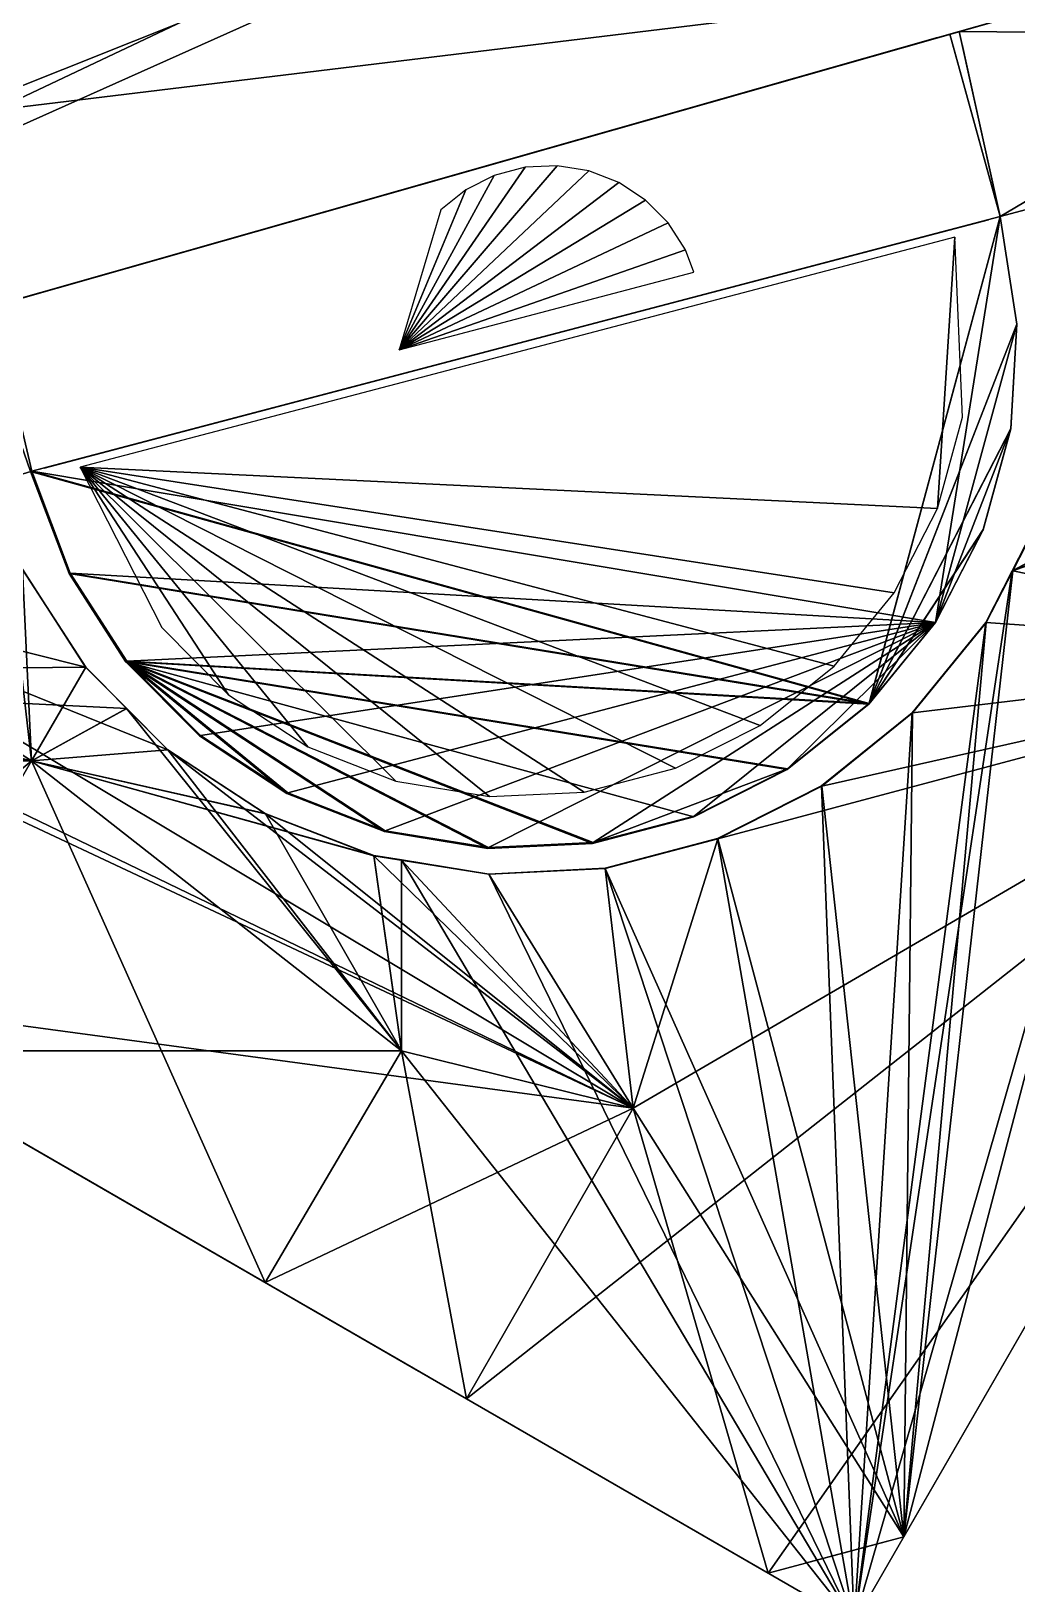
# Model space of a CAD drawing. Header units: metres. Extents: x -21.4 to 37.5, y -14.4 to 12.9.
# Drawn here: x 3.85 to 9.97, y -4.47 to 5.15 of the extents above; entities that cross this region are included whole.
import ezdxf

# ---------------------------------------------------------------- set-up
doc = ezdxf.new("R2010")
doc.units = ezdxf.units.M

msp = doc.modelspace()

# ---------------------------------------------------------------- linework, layer by layer
at = {"layer": 'BLOCK1_ELEVAT%CORRIDOR0', "color": 8}
for points in [[(13.95316, 3.94548), (10.93159, 2.16263), (9.94016, 1.80928)], [(13.95316, 3.94548), (9.94016, 1.80928), (10.10499, 2.1305)]]:
    msp.add_3dface(points, dxfattribs=at)
at = {"layer": 'BLOCK1_ELEVAT%CORRIDOR0', "color": 43}
for points in [[(9.94016, 1.80928, 3.35), (9.94016, 1.80928), (10.93159, 2.16263), (10.93159, 2.16263, 3.35)], [(10.10499, 2.1305, 3.35), (10.10499, 2.1305), (9.94016, 1.80928), (9.94016, 1.80928, 3.35)]]:
    msp.add_3dface(points, dxfattribs=at)
at = {"layer": 'BLOCK1_ELEVAT%CORRIDOR0', "color": 15}
msp.add_3dface([(10.10499, 2.1305, 3.35), (9.94125, 1.81139, 3.35), (10.93159, 2.16263, 3.35)], dxfattribs=at)
at = {"layer": 'BLOCK1_OFFICE4', "color": 15}
for points in [[(9.26386, -4.17664, 3.35), (12.42577, 1.29996, 3.35), (10.93159, 2.16263, 3.35)], [(9.26386, -4.17664, 3.35), (10.93159, 2.16263, 3.35), (9.94016, 1.80928, 3.35)], [(9.26386, -4.17664, 3.35), (9.94016, 1.80928, 3.35), (9.77533, 1.48805, 3.35)], [(9.26386, -4.17664, 3.35), (9.77533, 1.48805, 3.35), (9.31931, 0.92818, 3.35)], [(9.26386, -4.17664, 3.35), (9.31931, 0.92818, 3.35), (8.75684, 0.47536, 3.35)], [(9.26386, -4.17664, 3.35), (8.75684, 0.47536, 3.35), (8.11252, 0.14938, 3.35)], [(9.26386, -4.17664, 3.35), (8.11252, 0.14938, 3.35), (7.4145, -0.03552, 3.35)], [(9.26386, -4.17664, 3.35), (7.4145, -0.03552, 3.35), (7.41251, -0.03562, 3.35)], [(7.58632, -1.52071, 3.35), (9.26386, -4.17664, 3.35), (7.41251, -0.03562, 3.35)], [(7.58632, -1.52071, 3.35), (6.55324, -3.32056, 3.35), (8.42452, -4.40094, 3.35)], [(7.58632, -1.52071, 3.35), (8.42452, -4.40094, 3.35), (9.26386, -4.17664, 3.35)]]:
    msp.add_3dface(points, dxfattribs=at)
at = {"layer": 'BLOCK1_OFFICE4', "color": 43}
for points in [[(10.93159, 2.16263, 3.35), (10.93159, 2.16263), (9.94016, 1.80928), (9.94016, 1.80928, 3.35)], [(9.94016, 1.80928, 3.35), (9.94016, 1.80928), (9.77533, 1.48805), (9.77533, 1.48805, 3.35)], [(9.77533, 1.48805, 3.35), (9.77533, 1.48805), (9.31931, 0.92818), (9.31931, 0.92818, 3.35)], [(9.26386, -4.17664, 3.35), (9.26386, -4.17664), (12.42577, 1.29996), (12.42577, 1.29996, 3.35)], [(9.31931, 0.92818, 3.35), (9.31931, 0.92818), (8.75684, 0.47536), (8.75684, 0.47536, 3.35)], [(8.75684, 0.47536, 3.35), (8.75684, 0.47536), (8.11252, 0.14938), (8.11252, 0.14938, 3.35)], [(8.11252, 0.14938, 3.35), (8.11252, 0.14938), (7.4145, -0.03552), (7.4145, -0.03552, 3.35)], [(7.41251, -0.03562, 3.35), (7.41251, -0.03562), (7.58632, -1.52071), (7.58632, -1.52071, 3.35)], [(7.58632, -1.52071, 3.35), (7.58632, -1.52071), (6.55324, -3.32056), (6.55324, -3.32056, 3.35)], [(6.55324, -3.32056, 3.35), (6.55324, -3.32056), (8.42452, -4.40094), (8.42452, -4.40094, 3.35)], [(8.42452, -4.40094, 3.35), (8.42452, -4.40094), (9.26386, -4.17664), (9.26386, -4.17664, 3.35)]]:
    msp.add_3dface(points, dxfattribs=at)
at = {"layer": 'BLOCK1_OFFICE4', "color": 8}
for points in [[(12.42577, 1.29996), (9.94016, 1.80928), (10.93159, 2.16263)], [(12.42577, 1.29996), (9.77533, 1.48805), (9.94016, 1.80928)], [(12.42577, 1.29996), (9.31931, 0.92818), (9.77533, 1.48805)], [(12.42577, 1.29996), (8.42452, -4.40094), (6.55324, -3.32056)], [(12.42577, 1.29996), (6.55324, -3.32056), (7.58632, -1.52071)], [(12.42577, 1.29996), (7.58632, -1.52071), (8.11252, 0.14938)], [(12.42577, 1.29996), (8.11252, 0.14938), (8.75684, 0.47536)], [(12.42577, 1.29996), (9.26386, -4.17664), (8.42452, -4.40094)], [(12.42577, 1.29996), (8.75684, 0.47536), (9.31931, 0.92818)], [(7.58632, -1.52071), (7.4145, -0.03552), (8.11252, 0.14938)], [(7.58632, -1.52071), (7.41251, -0.03562), (7.4145, -0.03552)]]:
    msp.add_3dface(points, dxfattribs=at)
at = {"layer": 'BLOCK1_OFFICE4', "color": 143}
for points in [[(6.71606, -3.41456, 2.93343), (6.71606, -3.41456, 0.54343), (7.01917, -3.58956, 0.54343), (7.01917, -3.58956, 2.93343)], [(8.65369, -4.3397, 2.93113), (8.65369, -4.3397, 0.54113), (9.15606, -4.20545, 0.54113), (9.15606, -4.20545, 2.93113)]]:
    msp.add_3dface(points, dxfattribs=at)
at = {"layer": 'BLOCK1_OFFICE5%6', "color": 8}
for points in [[(2.17963, 1.71898), (3.80189, 1.81822), (4.19343, 1.21151)], [(7.58632, -1.52071), (2.37178, 0.99707), (2.17963, 1.71898)], [(4.70257, 0.69945), (7.58632, -1.52071), (2.17963, 1.71898)], [(4.19343, 1.21151), (4.70257, 0.69945), (2.17963, 1.71898)], [(7.58632, -1.52071), (3.01127, 0.62786), (2.37178, 0.99707)], [(4.70257, 0.69945), (5.30704, 0.30445), (7.58632, -1.52071)], [(7.58632, -1.52071), (2.16741, -0.7884), (3.01127, 0.62786)], [(5.30704, 0.30445), (5.98042, 0.04375), (7.58632, -1.52071)], [(5.98042, 0.04375), (6.6933, -0.07125), (7.58632, -1.52071)], [(6.6933, -0.07125), (7.41251, -0.03562), (7.58632, -1.52071)], [(7.58632, -1.52071), (6.55324, -3.32056), (2.16741, -0.7884)]]:
    msp.add_3dface(points, dxfattribs=at)
at = {"layer": 'BLOCK1_OFFICE5%6', "color": 15}
for points in [[(2.82042, -1.16541, 3.35), (3.85805, 0.63181, 3.35), (3.80189, 1.81822, 3.35)], [(3.85805, 0.63181, 3.35), (4.19343, 1.21151, 3.35), (3.80189, 1.81822, 3.35)], [(3.85805, 0.63181, 3.35), (4.44731, 0.95617, 3.35), (4.19343, 1.21151, 3.35)], [(4.70257, 0.69945, 3.35), (4.44731, 0.95617, 3.35), (3.85805, 0.63181, 3.35)], [(3.85805, 0.63181, 3.35), (5.30704, 0.30445, 3.35), (4.70257, 0.69945, 3.35)], [(3.85805, 0.63181, 3.35), (2.82042, -1.16541, 3.35), (5.30617, -2.60056, 3.35)], [(3.85805, 0.63181, 3.35), (5.30617, -2.60056, 3.35), (6.15069, -1.16541, 3.35)], [(3.85805, 0.63181, 3.35), (6.15069, -1.16541, 3.35), (5.98042, 0.04375, 3.35)], [(3.85805, 0.63181, 3.35), (5.98042, 0.04375, 3.35), (5.30704, 0.30445, 3.35)], [(6.15069, -1.16541, 3.35), (6.15069, 0.01628, 3.35), (5.98042, 0.04375, 3.35)], [(7.58632, -1.52071, 3.35), (6.6933, -0.07125, 3.35), (6.15069, 0.01628, 3.35)], [(6.15069, -1.16541, 3.35), (7.58632, -1.52071, 3.35), (6.15069, 0.01628, 3.35)], [(7.58632, -1.52071, 3.35), (7.41251, -0.03562, 3.35), (6.6933, -0.07125, 3.35)], [(6.15069, -1.16541, 3.35), (5.30617, -2.60056, 3.35), (6.55324, -3.32056, 3.35)], [(6.15069, -1.16541, 3.35), (6.55324, -3.32056, 3.35), (7.58632, -1.52071, 3.35)]]:
    msp.add_3dface(points, dxfattribs=at)
at = {"layer": 'BLOCK1_OFFICE5%6', "color": 43}
for points in [[(4.19343, 1.21151, 3.35), (4.19343, 1.21151), (3.80189, 1.81822), (3.80189, 1.81822, 3.35)], [(4.70257, 0.69945, 3.35), (4.70257, 0.69945), (4.19343, 1.21151), (4.19343, 1.21151, 3.35)], [(5.30704, 0.30445, 3.35), (5.30704, 0.30445), (4.70257, 0.69945), (4.70257, 0.69945, 3.35)], [(5.98042, 0.04375, 3.35), (5.98042, 0.04375), (5.30704, 0.30445), (5.30704, 0.30445, 3.35)], [(6.6933, -0.07125, 3.35), (6.6933, -0.07125), (5.98042, 0.04375), (5.98042, 0.04375, 3.35)], [(7.41251, -0.03562, 3.35), (7.41251, -0.03562), (6.6933, -0.07125), (6.6933, -0.07125, 3.35)], [(7.58632, -1.52071, 3.35), (7.58632, -1.52071), (7.41251, -0.03562), (7.41251, -0.03562, 3.35)], [(2.16741, -0.7884, 3.35), (2.16741, -0.7884), (6.55324, -3.32056), (6.55324, -3.32056, 3.35)], [(6.55324, -3.32056, 3.35), (6.55324, -3.32056), (7.58632, -1.52071), (7.58632, -1.52071, 3.35)]]:
    msp.add_3dface(points, dxfattribs=at)
at = {"layer": 'BLOCK1_OFFICE5%6', "color": 143}
for points in [[(4.11729, -1.91417, 1.01981), (4.11729, -1.91417, 0.53981), (6.25638, -3.14917, 0.53981), (6.25638, -3.14917, 1.01981)], [(4.11729, -1.91417, 2.92981), (4.11729, -1.91417, 2.00981), (6.25638, -3.14917, 2.00981), (6.25638, -3.14917, 2.92981)], [(4.11729, -1.91417, 1.92981), (4.11729, -1.91417, 1.09981), (4.78413, -2.29917, 1.09981), (4.78413, -2.29917, 1.92981)], [(4.82883, -2.32497, 1.92981), (4.82883, -2.32497, 1.09981), (5.49567, -2.70997, 1.09981), (5.49567, -2.70997, 1.92981)], [(5.58954, -2.76417, 1.92981), (5.58954, -2.76417, 1.09981), (6.25638, -3.14917, 1.09981), (6.25638, -3.14917, 1.92981)]]:
    msp.add_3dface(points, dxfattribs=at)
at = {"layer": 'BLOCK2_ELEVAT%CORRIDOR1', "color": 8}
for points in [[(13.95316, 3.94548, 3.35), (10.93159, 2.16263, 3.35), (9.94125, 1.81139, 3.35)], [(13.95316, 3.94548, 3.35), (9.94125, 1.81139, 3.35), (10.10499, 2.1305, 3.35)]]:
    msp.add_3dface(points, dxfattribs=at)
at = {"layer": 'BLOCK2_ELEVAT%CORRIDOR1', "color": 43}
for points in [[(9.93679, 1.80981, 8.7), (9.93679, 1.80981, 3.35), (10.93159, 2.16263, 3.35), (10.93159, 2.16263, 8.7)], [(10.10153, 2.13087, 8.7), (10.10153, 2.13087, 3.35), (9.93679, 1.80981, 3.35), (9.93679, 1.80981, 8.7)]]:
    msp.add_3dface(points, dxfattribs=at)
at = {"layer": 'BLOCK2_ELEVAT%CORRIDOR1', "color": 15}
msp.add_3dface([(10.10153, 2.13087, 8.7), (9.93679, 1.80981, 8.7), (10.93159, 2.16263, 8.7)], dxfattribs=at)
at = {"layer": 'BLOCK2_OFFICE11', "color": 15}
for points in [[(8.9569, -4.70831, 8.7), (12.42577, 1.29996, 8.7), (10.93159, 2.16263, 8.7)], [(8.9569, -4.70831, 8.7), (10.93159, 2.16263, 8.7), (9.93679, 1.80981, 8.7)], [(8.9569, -4.70831, 8.7), (9.93679, 1.80981, 8.7), (9.77206, 1.48876, 8.7)], [(8.9569, -4.70831, 8.7), (9.77206, 1.48876, 8.7), (9.31629, 0.92917, 8.7)], [(8.9569, -4.70831, 8.7), (9.31629, 0.92917, 8.7), (8.75414, 0.47657, 8.7)], [(8.9569, -4.70831, 8.7), (8.75414, 0.47657, 8.7), (8.11017, 0.15075, 8.7)], [(8.9569, -4.70831, 8.7), (8.11017, 0.15075, 8.7), (7.41253, -0.03407, 8.7)], [(8.9569, -4.70831, 8.7), (6.69171, -0.06981, 8.7), (6.15069, 0.01745, 8.7)], [(6.15069, -1.16541, 8.7), (8.9569, -4.70831, 8.7), (6.15069, 0.01745, 8.7)], [(8.9569, -4.70831, 8.7), (7.41253, -0.03407, 8.7), (6.69171, -0.06981, 8.7)], [(6.15069, -1.16541, 8.7), (5.30617, -2.60056, 8.7), (8.9569, -4.70831, 8.7)]]:
    msp.add_3dface(points, dxfattribs=at)
at = {"layer": 'BLOCK2_OFFICE11', "color": 43}
for points in [[(10.93159, 2.16263, 8.7), (10.93159, 2.16263, 3.35), (9.93679, 1.80981, 3.35), (9.93679, 1.80981, 8.7)], [(9.93679, 1.80981, 8.7), (9.93679, 1.80981, 3.35), (9.77206, 1.48876, 3.35), (9.77206, 1.48876, 8.7)], [(9.77206, 1.48876, 8.7), (9.77206, 1.48876, 3.35), (9.31629, 0.92917, 3.35), (9.31629, 0.92917, 8.7)], [(8.9569, -4.70831, 8.7), (8.9569, -4.70831, 3.35), (12.42577, 1.29996, 3.35), (12.42577, 1.29996, 8.7)], [(9.31629, 0.92917, 8.7), (9.31629, 0.92917, 3.35), (8.75414, 0.47657, 3.35), (8.75414, 0.47657, 8.7)], [(8.75414, 0.47657, 8.7), (8.75414, 0.47657, 3.35), (8.11017, 0.15075, 3.35), (8.11017, 0.15075, 8.7)], [(8.11017, 0.15075, 8.7), (8.11017, 0.15075, 3.35), (7.41253, -0.03407, 3.35), (7.41253, -0.03407, 8.7)], [(6.69171, -0.06981, 8.7), (6.69171, -0.06981, 3.35), (6.15069, 0.01745, 3.35), (6.15069, 0.01745, 8.7)], [(6.15069, 0.01745, 8.7), (6.15069, 0.01745, 3.35), (6.15069, -1.16541, 3.35), (6.15069, -1.16541, 8.7)], [(7.41253, -0.03407, 8.7), (7.41253, -0.03407, 3.35), (6.69171, -0.06981, 3.35), (6.69171, -0.06981, 8.7)], [(6.15069, -1.16541, 8.7), (6.15069, -1.16541, 3.35), (5.30617, -2.60056, 3.35), (5.30617, -2.60056, 8.7)], [(5.30617, -2.60056, 8.7), (5.30617, -2.60056, 3.35), (8.9569, -4.70831, 3.35), (8.9569, -4.70831, 8.7)]]:
    msp.add_3dface(points, dxfattribs=at)
at = {"layer": 'BLOCK2_OFFICE11', "color": 8}
for points in [[(12.42577, 1.29996, 3.35), (9.94016, 1.80928, 3.35), (10.93159, 2.16263, 3.35)], [(12.42577, 1.29996, 3.35), (9.77533, 1.48805, 3.35), (9.94016, 1.80928, 3.35)], [(12.42577, 1.29996, 3.35), (9.31931, 0.92818, 3.35), (9.77533, 1.48805, 3.35)], [(12.42577, 1.29996, 3.35), (8.42452, -4.40094, 3.35), (6.55324, -3.32056, 3.35)], [(12.42577, 1.29996, 3.35), (6.55324, -3.32056, 3.35), (7.58632, -1.52071, 3.35)], [(12.42577, 1.29996, 3.35), (7.58632, -1.52071, 3.35), (8.11252, 0.14938, 3.35)], [(12.42577, 1.29996, 3.35), (8.11252, 0.14938, 3.35), (8.75684, 0.47536, 3.35)], [(12.42577, 1.29996, 3.35), (9.26386, -4.17664, 3.35), (8.42452, -4.40094, 3.35)], [(12.42577, 1.29996, 3.35), (8.75684, 0.47536, 3.35), (9.31931, 0.92818, 3.35)], [(7.58632, -1.52071, 3.35), (7.4145, -0.03552, 3.35), (8.11252, 0.14938, 3.35)], [(7.58632, -1.52071, 3.35), (6.15069, -1.16541, 3.35), (6.15069, 0.01628, 3.35)], [(7.58632, -1.52071, 3.35), (6.15069, 0.01628, 3.35), (6.6933, -0.07125, 3.35)], [(7.58632, -1.52071, 3.35), (6.6933, -0.07125, 3.35), (7.41251, -0.03562, 3.35)], [(7.58632, -1.52071, 3.35), (7.41251, -0.03562, 3.35), (7.4145, -0.03552, 3.35)], [(7.58632, -1.52071, 3.35), (5.30617, -2.60056, 3.35), (6.15069, -1.16541, 3.35)], [(7.58632, -1.52071, 3.35), (6.55324, -3.32056, 3.35), (5.30617, -2.60056, 3.35)]]:
    msp.add_3dface(points, dxfattribs=at)
at = {"layer": 'BLOCK2_OFFICE11', "color": 45}
msp.add_3dface([(6.15069, -0.13113, 5.65), (6.15069, -0.13113, 3.45), (6.15069, -1.03113, 3.45), (6.15069, -1.03113, 5.65)], dxfattribs=at)
at = {"layer": 'BLOCK2_OFFICE11', "color": 143}
for points in [[(5.59997, -2.77019, 6.44415), (5.59997, -2.77019, 5.01415), (6.31877, -3.18519, 5.01415), (6.31877, -3.18519, 6.44415)], [(5.59997, -2.77019, 4.93415), (5.59997, -2.77019, 4.51415), (6.31877, -3.18519, 4.51415), (6.31877, -3.18519, 4.93415)]]:
    msp.add_3dface(points, dxfattribs=at)
at = {"layer": 'BLOCK2_OFFICE12', "color": 8}
for points in [[(3.85805, 0.63181, 3.35), (2.17963, 1.71898, 3.35), (3.68801, 2.11742, 3.35)], [(3.85805, 0.63181, 3.35), (3.68801, 2.11742, 3.35), (3.80189, 1.81822, 3.35)], [(3.80189, 1.81822, 3.35), (4.19343, 1.21151, 3.35), (3.85805, 0.63181, 3.35)], [(3.85805, 0.63181, 3.35), (2.37178, 0.99707, 3.35), (2.17963, 1.71898, 3.35)], [(4.19343, 1.21151, 3.35), (4.44731, 0.95617, 3.35), (3.85805, 0.63181, 3.35)], [(3.85805, 0.63181, 3.35), (3.01127, 0.62786, 3.35), (2.37178, 0.99707, 3.35)], [(3.85805, 0.63181, 3.35), (2.82042, -1.16541, 3.35), (2.16741, -0.7884, 3.35)], [(3.85805, 0.63181, 3.35), (2.16741, -0.7884, 3.35), (3.01127, 0.62786, 3.35)]]:
    msp.add_3dface(points, dxfattribs=at)
at = {"layer": 'BLOCK2_OFFICE12', "color": 15}
for points in [[(4.19313, 1.21219, 8.7), (3.80177, 1.81858, 8.7), (0.1017, 1.1701, 8.7)], [(0.1017, 1.1701, 8.7), (4.44757, 0.95631, 8.7), (4.19313, 1.21219, 8.7)], [(0.1017, 1.1701, 8.7), (2.82042, -1.16541, 8.7), (3.85805, 0.63181, 8.7)], [(0.1017, 1.1701, 8.7), (3.85805, 0.63181, 8.7), (4.44757, 0.95631, 8.7)]]:
    msp.add_3dface(points, dxfattribs=at)
at = {"layer": 'BLOCK2_OFFICE12', "color": 43}
for points in [[(4.19313, 1.21219, 8.7), (4.19313, 1.21219, 3.35), (3.80177, 1.81858, 3.35), (3.80177, 1.81858, 8.7)], [(4.44757, 0.95631, 8.7), (4.44757, 0.95631, 3.35), (4.19313, 1.21219, 3.35), (4.19313, 1.21219, 8.7)], [(3.85805, 0.63181, 8.7), (3.85805, 0.63181, 3.35), (4.44757, 0.95631, 3.35), (4.44757, 0.95631, 8.7)], [(2.82042, -1.16541, 8.7), (2.82042, -1.16541, 3.35), (3.85805, 0.63181, 3.35), (3.85805, 0.63181, 8.7)]]:
    msp.add_3dface(points, dxfattribs=at)
at = {"layer": 'BLOCK2_OFFICE12', "color": 45}
msp.add_3dface([(3.8598, 0.63278, 5.648), (3.8598, 0.63278, 3.452), (4.32296, 0.88772, 3.452), (4.32296, 0.88772, 5.648)], dxfattribs=at)
at = {"layer": 'BLOCK2_OFFICE13', "color": 43}
for points in [[(4.44757, 0.95631, 8.7), (4.44757, 0.95631, 3.35), (3.85805, 0.63181, 3.35), (3.85805, 0.63181, 8.7)], [(4.70201, 0.70043, 8.7), (4.70201, 0.70043, 3.35), (4.44757, 0.95631, 3.35), (4.44757, 0.95631, 8.7)], [(5.30617, 0.30565, 8.7), (5.30617, 0.30565, 3.35), (4.70201, 0.70043, 3.35), (4.70201, 0.70043, 8.7)], [(3.85805, 0.63181, 8.7), (3.85805, 0.63181, 3.35), (2.82042, -1.16541, 3.35), (2.82042, -1.16541, 8.7)], [(5.97921, 0.04511, 8.7), (5.97921, 0.04511, 3.35), (5.30617, 0.30565, 3.35), (5.30617, 0.30565, 8.7)], [(6.15069, 0.01745, 8.7), (6.15069, 0.01745, 3.35), (5.97921, 0.04511, 3.35), (5.97921, 0.04511, 8.7)], [(6.15069, -1.16541, 8.7), (6.15069, -1.16541, 3.35), (6.15069, 0.01745, 3.35), (6.15069, 0.01745, 8.7)], [(2.82042, -1.16541, 8.7), (2.82042, -1.16541, 3.35), (5.30617, -2.60056, 3.35), (5.30617, -2.60056, 8.7)], [(5.30617, -2.60056, 8.7), (5.30617, -2.60056, 3.35), (6.15069, -1.16541, 3.35), (6.15069, -1.16541, 8.7)]]:
    msp.add_3dface(points, dxfattribs=at)
at = {"layer": 'BLOCK2_OFFICE13', "color": 15}
for points in [[(4.70201, 0.70043, 8.7), (4.44757, 0.95631, 8.7), (3.85805, 0.63181, 8.7)], [(3.85805, 0.63181, 8.7), (5.30617, 0.30565, 8.7), (4.70201, 0.70043, 8.7)], [(3.85805, 0.63181, 8.7), (2.82042, -1.16541, 8.7), (5.30617, -2.60056, 8.7)], [(3.85805, 0.63181, 8.7), (5.30617, -2.60056, 8.7), (6.15069, -1.16541, 8.7)], [(3.85805, 0.63181, 8.7), (6.15069, -1.16541, 8.7), (5.97921, 0.04511, 8.7)], [(3.85805, 0.63181, 8.7), (5.97921, 0.04511, 8.7), (5.30617, 0.30565, 8.7)], [(6.15069, -1.16541, 8.7), (6.15069, 0.01745, 8.7), (5.97921, 0.04511, 8.7)]]:
    msp.add_3dface(points, dxfattribs=at)
at = {"layer": 'BLOCK2_OFFICE13', "color": 8}
for points in [[(6.15069, -1.16541, 3.35), (3.85805, 0.63181, 3.35), (4.44731, 0.95617, 3.35)], [(6.15069, -1.16541, 3.35), (4.44731, 0.95617, 3.35), (4.70257, 0.69945, 3.35)], [(6.15069, -1.16541, 3.35), (4.70257, 0.69945, 3.35), (5.30704, 0.30445, 3.35)], [(6.15069, -1.16541, 3.35), (2.82042, -1.16541, 3.35), (3.85805, 0.63181, 3.35)], [(6.15069, -1.16541, 3.35), (5.30704, 0.30445, 3.35), (5.98042, 0.04375, 3.35)], [(6.15069, -1.16541, 3.35), (5.98042, 0.04375, 3.35), (6.15069, 0.01628, 3.35)], [(6.15069, -1.16541, 3.35), (5.30617, -2.60056, 3.35), (2.82042, -1.16541, 3.35)]]:
    msp.add_3dface(points, dxfattribs=at)
at = {"layer": 'BLOCK2_OFFICE13', "color": 45}
for points in [[(4.32296, 0.88772, 5.648), (4.32296, 0.88772, 3.452), (3.8598, 0.63278, 3.452), (3.8598, 0.63278, 5.648)], [(6.15069, -1.03113, 5.65), (6.15069, -1.03113, 3.45), (6.15069, -0.13113, 3.45), (6.15069, -0.13113, 5.65)]]:
    msp.add_3dface(points, dxfattribs=at)
at = {"layer": 'BLOCK2_OFFICE13', "color": 143}
for points in [[(4.02994, -1.86373, 4.93415), (4.02994, -1.86373, 4.51415), (4.74874, -2.27873, 4.51415), (4.74874, -2.27873, 4.93415)], [(4.02994, -1.86373, 6.44415), (4.02994, -1.86373, 5.01415), (4.74874, -2.27873, 5.01415), (4.74874, -2.27873, 6.44415)]]:
    msp.add_3dface(points, dxfattribs=at)
at = {"layer": 'Building Shading', "color": 195}
for points in [[(5.57336, -6.27666), (3.72336, -9.48095), (-7.43538, -3.03845), (-5.55507, 0.14834)], [(-5.55507, 0.14834), (-7.43538, -3.03845), (3.72336, -9.48095), (5.57336, -6.27666)], [(-5.55507, 0.14834, 2.33361), (-7.43538, -3.03845, 2.33361), (3.72336, -9.48095, 2.33361), (5.57336, -6.27666, 2.33361)], [(5.57336, -6.27666, 2.33361), (3.72336, -9.48095, 2.33361), (-7.43538, -3.03845, 2.33361), (-5.55507, 0.14834, 2.33361)], [(5.57336, -6.27666, 2.33361), (5.57336, -6.27666), (-5.55507, 0.14834), (-5.55507, 0.14834, 2.33361)], [(-5.55507, 0.14834, 2.33361), (-5.55507, 0.14834), (5.57336, -6.27666), (5.57336, -6.27666, 2.33361)], [(-6.06551, -0.71677, 7.25), (-7.43538, -3.03845, 7.25), (3.72336, -9.48095, 7.25), (5.07486, -7.14009, 7.25)], [(5.07486, -7.14009, 7.25), (3.72336, -9.48095, 7.25), (-7.43538, -3.03845, 7.25), (-6.06551, -0.71677, 7.25)], [(5.07486, -7.14009, 2.33361), (3.72336, -9.48095, 2.33361), (-7.43538, -3.03845, 2.33361), (-6.06551, -0.71677, 2.33361)], [(-6.06551, -0.71677, 2.33361), (-7.43538, -3.03845, 2.33361), (3.72336, -9.48095, 2.33361), (5.07486, -7.14009, 2.33361)], [(5.07486, -7.14009, 7.25), (5.07486, -7.14009, 2.33361), (-6.06551, -0.71677, 2.33361), (-6.06551, -0.71677, 7.25)], [(-6.06551, -0.71677, 7.25), (-6.06551, -0.71677, 2.33361), (5.07486, -7.14009, 2.33361), (5.07486, -7.14009, 7.25)]]:
    msp.add_3dface(points, dxfattribs=at)
at = {"layer": 'FIRSTFLOOR_ZONE1', "color": 8}
for points in [[(8.84089, 6.82748, 3.35), (-2.77448, 1.63195, 3.35), (-3.35024, 1.96437, 3.35)], [(8.84089, 6.82748, 3.35), (-3.35024, 1.96437, 3.35), (-2.19871, 3.95888, 3.35)], [(8.84089, 6.82748, 3.35), (11.0756, 5.56796, 3.35), (-2.77448, 1.63195, 3.35)], [(8.84089, 6.82748, 3.35), (-2.19871, 3.95888, 3.35), (7.48981, 6.49126, 3.35)]]:
    msp.add_3dface(points, dxfattribs=at)
at = {"layer": 'FIRSTFLOOR_ZONE1', "color": 15}
for points in [[(-2.77448, 1.63195, 7.35), (11.0756, 5.56796, 7.35), (8.84089, 6.82748, 7.35)], [(-2.77448, 1.63195, 7.35), (8.84089, 6.82748, 7.35), (7.48973, 6.49124, 7.35)], [(-2.19871, 3.95888, 7.35), (-2.77448, 1.63195, 7.35), (7.48973, 6.49124, 7.35)]]:
    msp.add_3dface(points, dxfattribs=at)
at = {"layer": 'FIRSTFLOOR_ZONE1', "color": 143}
for points in [[(8.84061, 6.82535, 3.35), (11.07044, 5.56857, 3.35), (-2.1974, 3.95715, 3.35)], [(-2.1974, 3.95715, 3.35), (11.07044, 5.56857, 3.35), (-2.77421, 1.6341, 3.35)], [(3.58464, 3.43912, 7.347), (3.58464, 3.43912, 3.453), (9.52862, 5.12833, 3.453), (9.52862, 5.12833, 7.347)]]:
    msp.add_3dface(points, dxfattribs=at)
at = {"layer": 'FIRSTFLOOR_ZONE1', "color": 43}
for points in [[(7.48973, 6.49124, 7.35), (7.48973, 6.49124, 3.35), (-2.19871, 3.95888, 3.35), (-2.19871, 3.95888, 7.35)], [(9.60801, 5.15089, 7.35), (9.60801, 5.15089, 3.35), (11.0756, 5.56796, 3.35), (11.0756, 5.56796, 7.35)], [(3.50524, 3.41656, 7.35), (3.50524, 3.41656, 3.35), (9.60801, 5.15089, 3.35), (9.60801, 5.15089, 7.35)]]:
    msp.add_3dface(points, dxfattribs=at)
at = {"layer": 'FIRSTFLOOR_ZONE3', "color": 8}
for points in [[(13.75063, 6.30573, 3.35), (9.86254, 4.00332, 3.35), (9.60801, 5.15089, 3.35)], [(13.75063, 6.30573, 3.35), (9.60801, 5.15089, 3.35), (11.0756, 5.56796, 3.35)], [(13.75063, 6.30573, 3.35), (14.02596, 5.11157, 3.35), (9.86254, 4.00332, 3.35)]]:
    msp.add_3dface(points, dxfattribs=at)
at = {"layer": 'FIRSTFLOOR_ZONE3', "color": 43}
for points in [[(11.0756, 5.56796, 7.35), (11.0756, 5.56796, 3.35), (9.60801, 5.15089, 3.35), (9.60801, 5.15089, 7.35)], [(9.60801, 5.15089, 7.35), (9.60801, 5.15089, 3.35), (9.86254, 4.00332, 3.35), (9.86254, 4.00332, 7.35)], [(9.86254, 4.00332, 7.35), (9.86254, 4.00332, 3.35), (14.02596, 5.11157, 3.35), (14.02596, 5.11157, 7.35)]]:
    msp.add_3dface(points, dxfattribs=at)
at = {"layer": 'FIRSTFLOOR_ZONE3', "color": 15}
for points in [[(9.60801, 5.15089, 7.35), (14.02596, 5.11157, 7.35), (11.0756, 5.56796, 7.35)], [(9.60801, 5.15089, 7.35), (9.86254, 4.00332, 7.35), (14.02596, 5.11157, 7.35)]]:
    msp.add_3dface(points, dxfattribs=at)
at = {"layer": 'FIRSTFLOOR_ZONE3', "color": 143}
msp.add_3dface([(9.62588, 5.07032, 7.347), (9.62588, 5.07032, 3.453), (9.84626, 4.0767, 3.453), (9.84626, 4.0767, 7.347)], dxfattribs=at)
at = {"layer": 'FIRSTFLOOR_ZONE4', "color": 43}
for points in [[(9.60801, 5.15089, 7.35), (9.60801, 5.15089, 3.35), (3.50524, 3.41656, 3.35), (3.50524, 3.41656, 7.35)], [(9.86254, 4.00332, 7.35), (9.86254, 4.00332, 3.35), (9.60801, 5.15089, 3.35), (9.60801, 5.15089, 7.35)], [(3.85133, 2.42455, 7.35), (3.85133, 2.42455, 3.35), (9.86254, 4.00332, 3.35), (9.86254, 4.00332, 7.35)]]:
    msp.add_3dface(points, dxfattribs=at)
at = {"layer": 'FIRSTFLOOR_ZONE4', "color": 15}
msp.add_3dface([(3.50524, 3.41656, 7.35), (3.85133, 2.42455, 7.35), (9.86254, 4.00332, 7.35), (9.60801, 5.15089, 7.35)], dxfattribs=at)
at = {"layer": 'FIRSTFLOOR_ZONE4', "color": 143}
for points in [[(9.52862, 5.12833, 7.347), (9.52862, 5.12833, 3.453), (3.58464, 3.43912, 3.453), (3.58464, 3.43912, 7.347)], [(9.84626, 4.0767, 7.347), (9.84626, 4.0767, 3.453), (9.62588, 5.07032, 3.453), (9.62588, 5.07032, 7.347)], [(7.11676, 4.31853, 7.35), (6.13616, 3.17881, 7.35), (7.31271, 4.2865, 7.35)], [(6.91844, 4.30913, 7.35), (6.13616, 3.17881, 7.35), (7.11676, 4.31853, 7.35)], [(6.7264, 4.25869, 7.35), (6.13616, 3.17881, 7.35), (6.91844, 4.30913, 7.35)], [(7.31271, 4.2865, 7.35), (6.13616, 3.17881, 7.35), (7.49771, 4.21443, 7.35)], [(6.54905, 4.16943, 7.35), (6.13616, 3.17881, 7.35), (6.7264, 4.25869, 7.35)], [(7.49771, 4.21443, 7.35), (6.13616, 3.17881, 7.35), (7.66369, 4.10547, 7.35)], [(6.39414, 4.04525, 7.35), (6.13616, 3.17881, 7.35), (6.54905, 4.16943, 7.35)], [(7.66369, 4.10547, 7.35), (6.13616, 3.17881, 7.35), (7.80338, 3.96438, 7.35)], [(3.92126, 2.44292, 7.347), (3.92126, 2.44292, 3.453), (9.78984, 3.98423, 3.453), (9.78984, 3.98423, 7.347)], [(7.80338, 3.96438, 7.35), (6.13616, 3.17881, 7.35), (7.91069, 3.79733, 7.35)], [(7.91069, 3.79733, 7.35), (6.13616, 3.17881, 7.35), (7.96314, 3.65865, 7.35)]]:
    msp.add_3dface(points, dxfattribs=at)
at = {"layer": 'FIRSTFLOOR_ZONE4', "color": 8}
for points in [[(9.54942, 5.13424, 3.35), (9.86254, 4.00332, 3.35), (3.8588, 2.42651, 3.35), (3.61797, 3.4486, 3.35)], [(3.61797, 3.4486, 3.35), (3.8588, 2.42651, 3.35), (3.85133, 2.42455, 3.35), (3.50524, 3.41656, 3.35)]]:
    msp.add_3dface(points, dxfattribs=at)
at = {"layer": 'FIRSTFLOOR_ZONE5', "color": 43}
for points in [[(9.86254, 4.00332, 7.35), (9.86253, 4.00332, 3.35), (3.85133, 2.42455, 3.35), (3.85133, 2.42455, 7.35)], [(9.96481, 3.33696, 7.35), (9.96481, 3.33696, 3.35), (9.86253, 4.00332, 3.35), (9.86254, 4.00332, 7.35)], [(9.92773, 2.68893, 7.35), (9.92773, 2.68893, 3.35), (9.96481, 3.33696, 3.35), (9.96481, 3.33696, 7.35)], [(9.75674, 2.06277, 7.35), (9.75674, 2.06277, 3.35), (9.92773, 2.68893, 3.35), (9.92773, 2.68893, 7.35)], [(3.85133, 2.42455, 7.35), (3.85133, 2.42455, 3.35), (4.09029, 1.79301, 3.35), (4.09029, 1.79301, 7.35)], [(9.45929, 1.48584, 7.35), (9.45929, 1.48584, 3.35), (9.75674, 2.06277, 3.35), (9.75674, 2.06277, 7.35)], [(4.09029, 1.79301, 7.35), (4.09029, 1.79301, 3.35), (4.4412, 1.24695, 3.35), (4.4412, 1.24695, 7.35)], [(9.04839, 0.98336, 7.35), (9.04839, 0.98336, 3.35), (9.45929, 1.48584, 3.35), (9.45929, 1.48584, 7.35)], [(4.4412, 1.24695, 7.35), (4.4412, 1.24695, 3.35), (4.89797, 0.78578, 3.35), (4.89797, 0.78578, 7.35)], [(8.542, 0.5773, 7.35), (8.542, 0.5773, 3.35), (9.04839, 0.98336, 3.35), (9.04839, 0.98336, 7.35)], [(4.89797, 0.78578, 7.35), (4.89797, 0.78578, 3.35), (5.44065, 0.42965, 3.35), (5.44065, 0.42965, 7.35)], [(7.96225, 0.28539, 7.35), (7.96225, 0.28539, 3.35), (8.542, 0.5773, 3.35), (8.542, 0.5773, 7.35)], [(5.44065, 0.42965, 7.35), (5.44065, 0.42965, 3.35), (6.04551, 0.19414, 3.35), (6.04551, 0.19414, 7.35)], [(6.04551, 0.19414, 7.35), (6.04551, 0.19414, 3.35), (6.68611, 0.08953, 3.35), (6.68611, 0.08953, 7.35)], [(7.33447, 0.12039, 7.35), (7.33447, 0.12039, 3.35), (7.96225, 0.28539, 3.35), (7.96225, 0.28539, 7.35)], [(6.68611, 0.08953, 7.35), (6.68611, 0.08953, 3.35), (7.33447, 0.12039, 3.35), (7.33447, 0.12039, 7.35)]]:
    msp.add_3dface(points, dxfattribs=at)
at = {"layer": 'FIRSTFLOOR_ZONE5', "color": 15}
for points in [[(9.04839, 0.98336, 7.35), (9.86254, 4.00332, 7.35), (3.85133, 2.42455, 7.35)], [(9.04839, 0.98336, 7.35), (9.96481, 3.33696, 7.35), (9.86254, 4.00332, 7.35)], [(9.04839, 0.98336, 7.35), (9.92773, 2.68893, 7.35), (9.96481, 3.33696, 7.35)], [(9.04839, 0.98336, 7.35), (9.75674, 2.06277, 7.35), (9.92773, 2.68893, 7.35)], [(9.04839, 0.98336, 7.35), (3.85133, 2.42455, 7.35), (4.09029, 1.79301, 7.35)], [(9.04839, 0.98336, 7.35), (9.45929, 1.48584, 7.35), (9.75674, 2.06277, 7.35)], [(4.4412, 1.24695, 7.35), (9.04839, 0.98336, 7.35), (4.09029, 1.79301, 7.35)], [(4.4412, 1.24695, 7.35), (4.89797, 0.78578, 7.35), (5.44065, 0.42965, 7.35)], [(4.4412, 1.24695, 7.35), (5.44065, 0.42965, 7.35), (6.04551, 0.19414, 7.35)], [(4.4412, 1.24695, 7.35), (6.04551, 0.19414, 7.35), (6.68611, 0.08953, 7.35)], [(4.4412, 1.24695, 7.35), (6.68611, 0.08953, 7.35), (7.33447, 0.12039, 7.35)], [(4.4412, 1.24695, 7.35), (7.33447, 0.12039, 7.35), (7.96225, 0.28539, 7.35)], [(4.4412, 1.24695, 7.35), (7.96225, 0.28539, 7.35), (8.542, 0.5773, 7.35)], [(4.4412, 1.24695, 7.35), (8.542, 0.5773, 7.35), (9.04839, 0.98336, 7.35)]]:
    msp.add_3dface(points, dxfattribs=at)
at = {"layer": 'FIRSTFLOOR_ZONE5', "color": 8}
for points in [[(9.46013, 1.48887, 3.35), (3.85899, 2.42567, 3.35), (9.86253, 4.00332, 3.35)], [(9.46013, 1.48887, 3.35), (9.86253, 4.00332, 3.35), (9.96475, 3.33734, 3.35)], [(9.46013, 1.48887, 3.35), (9.96475, 3.33734, 3.35), (9.92782, 2.69049, 3.35)], [(9.46013, 1.48887, 3.35), (9.92782, 2.69049, 3.35), (9.75713, 2.06513, 3.35)], [(9.46013, 1.48887, 3.35), (4.09775, 1.79493, 3.35), (3.85899, 2.42567, 3.35)], [(9.46013, 1.48887, 3.35), (4.4483, 1.24959, 3.35), (4.09775, 1.79493, 3.35)], [(9.46013, 1.48887, 3.35), (4.90457, 0.78905, 3.35), (4.4483, 1.24959, 3.35)], [(9.46013, 1.48887, 3.35), (5.44662, 0.43344, 3.35), (4.90457, 0.78905, 3.35)], [(9.46013, 1.48887, 3.35), (6.05077, 0.19831, 3.35), (5.44662, 0.43344, 3.35)], [(9.46013, 1.48887, 3.35), (6.69059, 0.09391, 3.35), (6.05077, 0.19831, 3.35)], [(9.46013, 1.48887, 3.35), (7.33814, 0.12483, 3.35), (6.69059, 0.09391, 3.35)], [(9.46013, 1.48887, 3.35), (7.96512, 0.2897, 3.35), (7.33814, 0.12483, 3.35)], [(9.46013, 1.48887, 3.35), (8.54411, 0.58133, 3.35), (7.96512, 0.2897, 3.35)], [(9.46013, 1.48887, 3.35), (9.04981, 0.98696, 3.35), (8.54411, 0.58133, 3.35)]]:
    msp.add_3dface(points, dxfattribs=at)
at = {"layer": 'FIRSTFLOOR_ZONE5', "color": 143}
for points in [[(9.78984, 3.98423, 7.347), (9.78984, 3.98423, 3.453), (3.92126, 2.44292, 3.453), (3.92126, 2.44292, 7.347)], [(9.58093, 3.8756, 7.35), (4.15935, 2.45169, 7.35), (9.47358, 2.19457, 7.35)], [(9.58093, 3.8756, 7.35), (9.47358, 2.19457, 7.35), (9.62833, 2.76088, 7.35)], [(9.47358, 2.19457, 7.35), (4.15935, 2.45169, 7.35), (9.20446, 1.67282, 7.35)], [(9.20446, 1.67282, 7.35), (4.15935, 2.45169, 7.35), (8.83274, 1.21842, 7.35)], [(8.83274, 1.21842, 7.35), (4.15935, 2.45169, 7.35), (8.37468, 0.85123, 7.35)], [(8.37468, 0.85123, 7.35), (4.15935, 2.45169, 7.35), (7.85028, 0.58731, 7.35)], [(7.85028, 0.58731, 7.35), (4.15935, 2.45169, 7.35), (7.28246, 0.43818, 7.35)], [(7.28246, 0.43818, 7.35), (4.15935, 2.45169, 7.35), (6.69605, 0.41036, 7.35)], [(4.15935, 2.45169, 7.35), (6.11667, 0.50507, 7.35), (6.69605, 0.41036, 7.35)], [(4.15935, 2.45169, 7.35), (5.56964, 0.71818, 7.35), (6.11667, 0.50507, 7.35)], [(4.15935, 2.45169, 7.35), (5.07888, 1.04036, 7.35), (5.56964, 0.71818, 7.35)], [(4.15935, 2.45169, 7.35), (4.66582, 1.45754, 7.35), (5.07888, 1.04036, 7.35)]]:
    msp.add_3dface(points, dxfattribs=at)
at = {"layer": 'GROUNDFLOOR_ZONE1', "color": 8}
for points in [[(8.84089, 6.82748), (-2.77448, 1.63195), (-3.35024, 1.96437)], [(8.84089, 6.82748), (-3.35024, 1.96437), (-2.19871, 3.95888)], [(8.84089, 6.82748), (11.0756, 5.56796), (-2.77448, 1.63195)], [(8.84089, 6.82748), (-2.19871, 3.95888), (7.48981, 6.49126)]]:
    msp.add_3dface(points, dxfattribs=at)
at = {"layer": 'GROUNDFLOOR_ZONE1', "color": 15}
for points in [[(-2.77448, 1.63195, 3.35), (11.0756, 5.56796, 3.35), (8.84089, 6.82748, 3.35)], [(-2.77448, 1.63195, 3.35), (8.84089, 6.82748, 3.35), (7.48981, 6.49126, 3.35)], [(-2.19871, 3.95888, 3.35), (-2.77448, 1.63195, 3.35), (7.48981, 6.49126, 3.35)]]:
    msp.add_3dface(points, dxfattribs=at)
at = {"layer": 'GROUNDFLOOR_ZONE1', "color": 143}
for points in [[(8.84061, 6.82535, 3.35), (-2.1974, 3.95715, 3.35), (11.07044, 5.56857, 3.35)], [(-2.1974, 3.95715, 3.35), (-2.77421, 1.6341, 3.35), (11.07044, 5.56857, 3.35)], [(3.68979, 3.46901, 3.347), (3.68979, 3.46901, 0.103), (9.4739, 5.11278, 0.103), (9.4739, 5.11278, 3.347)]]:
    msp.add_3dface(points, dxfattribs=at)
at = {"layer": 'GROUNDFLOOR_ZONE1', "color": 43}
for points in [[(7.48981, 6.49126, 3.35), (7.48981, 6.49126), (-2.19871, 3.95888), (-2.19871, 3.95888, 3.35)], [(9.54942, 5.13424, 3.35), (9.54942, 5.13424), (11.0756, 5.56796), (11.0756, 5.56796, 3.35)], [(3.61797, 3.4486, 3.35), (3.61797, 3.4486), (9.54942, 5.13424), (9.54942, 5.13424, 3.35)]]:
    msp.add_3dface(points, dxfattribs=at)
at = {"layer": 'GROUNDFLOOR_ZONE2', "color": 8}
msp.add_3dface([(3.61797, 3.4486), (3.85899, 2.42567), (-1.35343, 0.8115), (-2.77448, 1.63195)], dxfattribs=at)
at = {"layer": 'GROUNDFLOOR_ZONE2', "color": 15}
msp.add_3dface([(3.50524, 3.41656, 3.35), (3.85133, 2.42455, 3.35), (3.8588, 2.42651, 3.35), (3.61797, 3.4486, 3.35)], dxfattribs=at)
at = {"layer": 'GROUNDFLOOR_ZONE2', "color": 43}
for points in [[(3.85899, 2.42567, 3.35), (3.85899, 2.42567), (3.61797, 3.4486), (3.61797, 3.4486, 3.35)], [(-1.35343, 0.8115, 3.35), (-1.35343, 0.8115), (3.85899, 2.42567), (3.85899, 2.42567, 3.35)]]:
    msp.add_3dface(points, dxfattribs=at)
at = {"layer": 'GROUNDFLOOR_ZONE3', "color": 8}
for points in [[(13.75063, 6.30573), (9.86253, 4.00332), (9.54942, 5.13424)], [(13.75063, 6.30573), (9.54942, 5.13424), (11.0756, 5.56796)], [(13.75063, 6.30573), (14.02596, 5.11157), (9.86253, 4.00332)]]:
    msp.add_3dface(points, dxfattribs=at)
at = {"layer": 'GROUNDFLOOR_ZONE3', "color": 43}
for points in [[(11.0756, 5.56796, 3.35), (11.0756, 5.56796), (9.54942, 5.13424), (9.54942, 5.13424, 3.35)], [(9.54942, 5.13424, 3.35), (9.54942, 5.13424), (9.86253, 4.00332), (9.86254, 4.00332, 3.35)], [(9.86254, 4.00332, 3.35), (9.86253, 4.00332), (14.02596, 5.11157), (14.02596, 5.11157, 3.35)]]:
    msp.add_3dface(points, dxfattribs=at)
at = {"layer": 'GROUNDFLOOR_ZONE3', "color": 15}
for points in [[(9.60801, 5.15089, 3.35), (14.02596, 5.11157, 3.35), (11.0756, 5.56796, 3.35)], [(9.60801, 5.15089, 3.35), (9.86254, 4.00332, 3.35), (14.02596, 5.11157, 3.35)]]:
    msp.add_3dface(points, dxfattribs=at)
at = {"layer": 'GROUNDFLOOR_ZONE3', "color": 143}
msp.add_3dface([(9.57037, 5.05857, 3.347), (9.57037, 5.05857, 0.103), (9.84146, 4.07945, 0.103), (9.84146, 4.07945, 3.347)], dxfattribs=at)
at = {"layer": 'GROUNDFLOOR_ZONE4', "color": 43}
for points in [[(9.54942, 5.13424, 3.35), (9.54942, 5.13424), (3.61797, 3.4486), (3.61797, 3.4486, 3.35)], [(9.86253, 4.00332, 3.35), (9.86253, 4.00332), (9.54942, 5.13424), (9.54942, 5.13424, 3.35)], [(3.85899, 2.42567, 3.35), (3.85899, 2.42567), (9.86253, 4.00332), (9.86253, 4.00332, 3.35)], [(3.61797, 3.4486, 3.35), (3.61797, 3.4486), (3.85899, 2.42567), (3.85899, 2.42567, 3.35)]]:
    msp.add_3dface(points, dxfattribs=at)
at = {"layer": 'GROUNDFLOOR_ZONE4', "color": 8}
msp.add_3dface([(9.54942, 5.13424), (9.86253, 4.00332), (3.85899, 2.42567), (3.61797, 3.4486)], dxfattribs=at)
at = {"layer": 'GROUNDFLOOR_ZONE4', "color": 15}
msp.add_3dface([(3.61797, 3.4486, 3.35), (3.8588, 2.42651, 3.35), (9.86253, 4.00332, 3.35), (9.54942, 5.13424, 3.35)], dxfattribs=at)
at = {"layer": 'GROUNDFLOOR_ZONE4', "color": 143}
for points in [[(9.4739, 5.11278, 3.347), (9.4739, 5.11278, 0.103), (3.68979, 3.46901, 0.103), (3.68979, 3.46901, 3.347)], [(9.84146, 4.07945, 3.347), (9.84146, 4.07945, 0.103), (9.57037, 5.05857, 0.103), (9.57037, 5.05857, 3.347)], [(3.93631, 2.44599, 3.347), (3.93631, 2.44599, 0.103), (9.78614, 3.98324, 0.103), (9.78614, 3.98324, 3.347)]]:
    msp.add_3dface(points, dxfattribs=at)
at = {"layer": 'GROUNDFLOOR_ZONE5', "color": 43}
for points in [[(9.86253, 4.00332, 3.35), (9.86253, 4.00332), (3.85899, 2.42567), (3.85899, 2.42567, 3.35)], [(9.96478, 3.33777, 3.35), (9.96478, 3.33777), (9.86253, 4.00332), (9.86253, 4.00332, 3.35)], [(9.92784, 2.69054, 3.35), (9.92784, 2.69054), (9.96478, 3.33777), (9.96478, 3.33777, 3.35)], [(9.75713, 2.06513, 3.35), (9.75713, 2.06513), (9.92784, 2.69054), (9.92784, 2.69054, 3.35)], [(3.85899, 2.42567, 3.35), (3.85899, 2.42567), (4.09775, 1.79493), (4.09775, 1.79493, 3.35)], [(9.46013, 1.48887, 3.35), (9.46013, 1.48887), (9.75713, 2.06513), (9.75713, 2.06513, 3.35)], [(4.09775, 1.79493, 3.35), (4.09775, 1.79493), (4.4483, 1.24959), (4.4483, 1.24959, 3.35)], [(9.04981, 0.98696, 3.35), (9.04981, 0.98696), (9.46013, 1.48887), (9.46013, 1.48887, 3.35)], [(4.4483, 1.24959, 3.35), (4.4483, 1.24959), (4.90457, 0.78905), (4.90457, 0.78905, 3.35)], [(8.54411, 0.58133, 3.35), (8.54411, 0.58133), (9.04981, 0.98696), (9.04981, 0.98696, 3.35)], [(4.90457, 0.78905, 3.35), (4.90457, 0.78905), (5.44662, 0.43344), (5.44662, 0.43344, 3.35)], [(7.96512, 0.2897, 3.35), (7.96512, 0.2897), (8.54411, 0.58133), (8.54411, 0.58133, 3.35)], [(5.44662, 0.43344, 3.35), (5.44662, 0.43344), (6.05077, 0.19831), (6.05077, 0.19831, 3.35)], [(7.33814, 0.12483, 3.35), (7.33814, 0.12483), (7.96512, 0.2897), (7.96512, 0.2897, 3.35)], [(6.05077, 0.19831, 3.35), (6.05077, 0.19831), (6.69059, 0.09391), (6.69059, 0.09391, 3.35)], [(6.69059, 0.09391, 3.35), (6.69059, 0.09391), (7.33814, 0.12483), (7.33814, 0.12483, 3.35)]]:
    msp.add_3dface(points, dxfattribs=at)
at = {"layer": 'GROUNDFLOOR_ZONE5', "color": 8}
for points in [[(9.46013, 1.48887), (3.85899, 2.42567), (9.86253, 4.00332)], [(9.46013, 1.48887), (9.86253, 4.00332), (9.96478, 3.33777)], [(9.46013, 1.48887), (9.96478, 3.33777), (9.92784, 2.69054)], [(9.46013, 1.48887), (9.92784, 2.69054), (9.75713, 2.06513)], [(9.46013, 1.48887), (4.09775, 1.79493), (3.85899, 2.42567)], [(9.46013, 1.48887), (4.4483, 1.24959), (4.09775, 1.79493)], [(9.46013, 1.48887), (4.90457, 0.78905), (4.4483, 1.24959)], [(9.46013, 1.48887), (5.44662, 0.43344), (4.90457, 0.78905)], [(9.46013, 1.48887), (6.05077, 0.19831), (5.44662, 0.43344)], [(9.46013, 1.48887), (6.69059, 0.09391), (6.05077, 0.19831)], [(9.46013, 1.48887), (7.33814, 0.12483), (6.69059, 0.09391)], [(9.46013, 1.48887), (7.96512, 0.2897), (7.33814, 0.12483)], [(9.46013, 1.48887), (8.54411, 0.58133), (7.96512, 0.2897)], [(9.46013, 1.48887), (9.04981, 0.98696), (8.54411, 0.58133)]]:
    msp.add_3dface(points, dxfattribs=at)
at = {"layer": 'GROUNDFLOOR_ZONE5', "color": 15}
for points in [[(9.04981, 0.98696, 3.35), (9.86253, 4.00332, 3.35), (3.85899, 2.42567, 3.35)], [(9.04981, 0.98696, 3.35), (9.96475, 3.33734, 3.35), (9.86253, 4.00332, 3.35)], [(9.04981, 0.98696, 3.35), (9.92782, 2.69049, 3.35), (9.96475, 3.33734, 3.35)], [(9.04981, 0.98696, 3.35), (9.75713, 2.06513, 3.35), (9.92782, 2.69049, 3.35)], [(9.04981, 0.98696, 3.35), (3.85899, 2.42567, 3.35), (4.09775, 1.79493, 3.35)], [(9.04981, 0.98696, 3.35), (9.46013, 1.48887, 3.35), (9.75713, 2.06513, 3.35)], [(4.4483, 1.24959, 3.35), (9.04981, 0.98696, 3.35), (4.09775, 1.79493, 3.35)], [(4.4483, 1.24959, 3.35), (4.90457, 0.78905, 3.35), (5.44662, 0.43344, 3.35)], [(4.4483, 1.24959, 3.35), (5.44662, 0.43344, 3.35), (6.05077, 0.19831, 3.35)], [(4.4483, 1.24959, 3.35), (6.05077, 0.19831, 3.35), (6.69059, 0.09391, 3.35)], [(4.4483, 1.24959, 3.35), (6.69059, 0.09391, 3.35), (7.33814, 0.12483, 3.35)], [(4.4483, 1.24959, 3.35), (7.33814, 0.12483, 3.35), (8.54411, 0.58133, 3.35)], [(4.4483, 1.24959, 3.35), (8.54411, 0.58133, 3.35), (9.04981, 0.98696, 3.35)], [(7.33814, 0.12483, 3.35), (7.96512, 0.2897, 3.35), (8.54411, 0.58133, 3.35)]]:
    msp.add_3dface(points, dxfattribs=at)
at = {"layer": 'GROUNDFLOOR_ZONE5', "color": 143}
msp.add_3dface([(9.78614, 3.98324, 3.347), (9.78614, 3.98324, 0.103), (3.93631, 2.44599, 0.103), (3.93631, 2.44599, 3.347)], dxfattribs=at)

doc.saveas('drawing.dxf')
